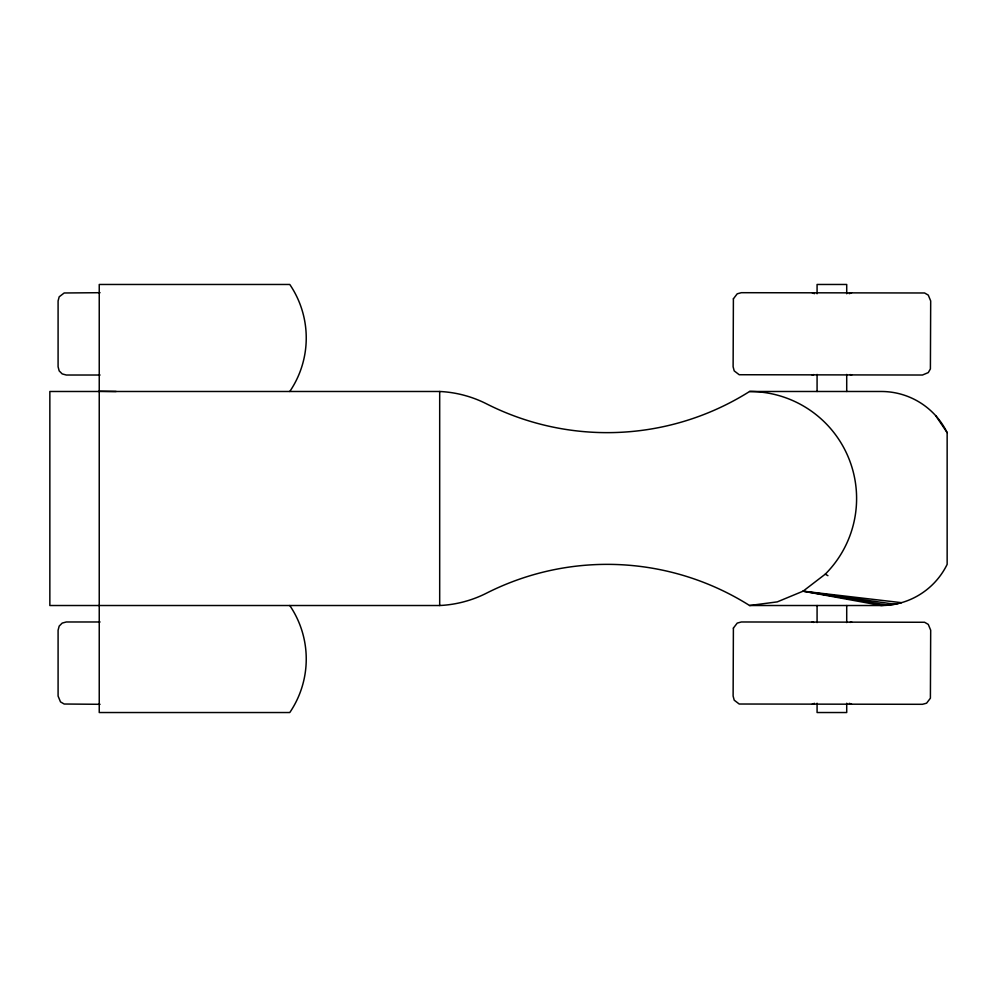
<?xml version="1.0" encoding="UTF-8"?>
<svg xmlns="http://www.w3.org/2000/svg" width="997" height="997" viewBox="0 0 997 997"><rect width="100%" height="100%" fill="white"/><g stroke="black" fill="none" stroke-linecap="round" stroke-linejoin="round"><path stroke-width="1.5" d="M849.332 293.666L851.662 292.694M827.921 575.668L825.254 574.172L803.084 591.184L777.274 601.876L749.582 605.515A267.022 267.022 0 0 0 486.486 593.178A115.565 115.565 0 0 1 467.655 600.717L463.742 601.827A115.565 115.565 0 0 1 439.689 605.515L49.85 605.515L49.85 391.485L439.689 391.485A115.565 115.565 0 0 1 463.742 395.173L467.655 396.283A115.565 115.565 0 0 1 486.486 403.822A267.022 267.022 0 0 0 749.582 391.485L881.298 391.485A73.267 73.267 0 0 1 947.15 432.648L947.15 564.352A73.267 73.267 0 0 1 881.298 605.515L749.582 605.515M814.474 703.334L812.144 704.306M813.789 374.573L812.144 375.022M850.017 622.427L851.662 621.978M894.857 604.257L901.487 602.674L803.084 591.184L881.298 605.515L894.857 604.257L803.084 591.184L888.103 605.204M100.049 292.694L64.182 292.981L59.184 296.819L58.088 300.932L58.088 366.784L59.184 370.896L62.2 373.912L66.313 375.022L100.049 375.022M100.049 621.978L66.313 621.978L62.2 623.088L59.184 626.104L58.088 630.216L58.088 696.068L60.493 701.888L64.182 704.019L100.049 704.306M99.239 391.21L116.151 391.485M812.144 292.694L814.474 293.666M851.662 375.022L850.017 374.573M812.144 621.978L813.789 622.427M851.662 704.306L849.332 703.334M935.747 415.737L947.15 432.648M846.715 293.766L846.715 284.469L817.079 284.469L817.079 293.766M846.715 374.423L846.715 391.485M846.715 605.515L846.715 622.577M846.715 703.234L846.715 712.531L817.079 712.531L817.079 703.234M817.079 374.423L817.079 391.485M817.079 605.515L817.079 622.577M439.689 391.485L439.689 605.515M749.582 391.485A107.015 107.015 0 0 1 825.254 574.172M289.778 391.485A95.189 95.189 0 0 0 289.778 284.469L99.239 284.469L99.239 712.531L289.778 712.531A95.189 95.189 0 0 0 289.778 605.515M733.393 298.801L733.119 366.784L734.216 370.896L739.213 374.735L922.449 375.022L928.269 372.604L930.4 368.915L930.687 300.932L928.269 295.112L924.58 292.981L741.344 292.694L737.232 293.803L733.393 298.801M733.393 628.085L733.119 696.068L734.216 700.181L739.213 704.019L922.449 704.306L926.574 703.197L930.4 698.199L930.687 630.216L928.269 624.396L924.58 622.265L741.344 621.978L737.232 623.088L733.393 628.085"/></g></svg>
